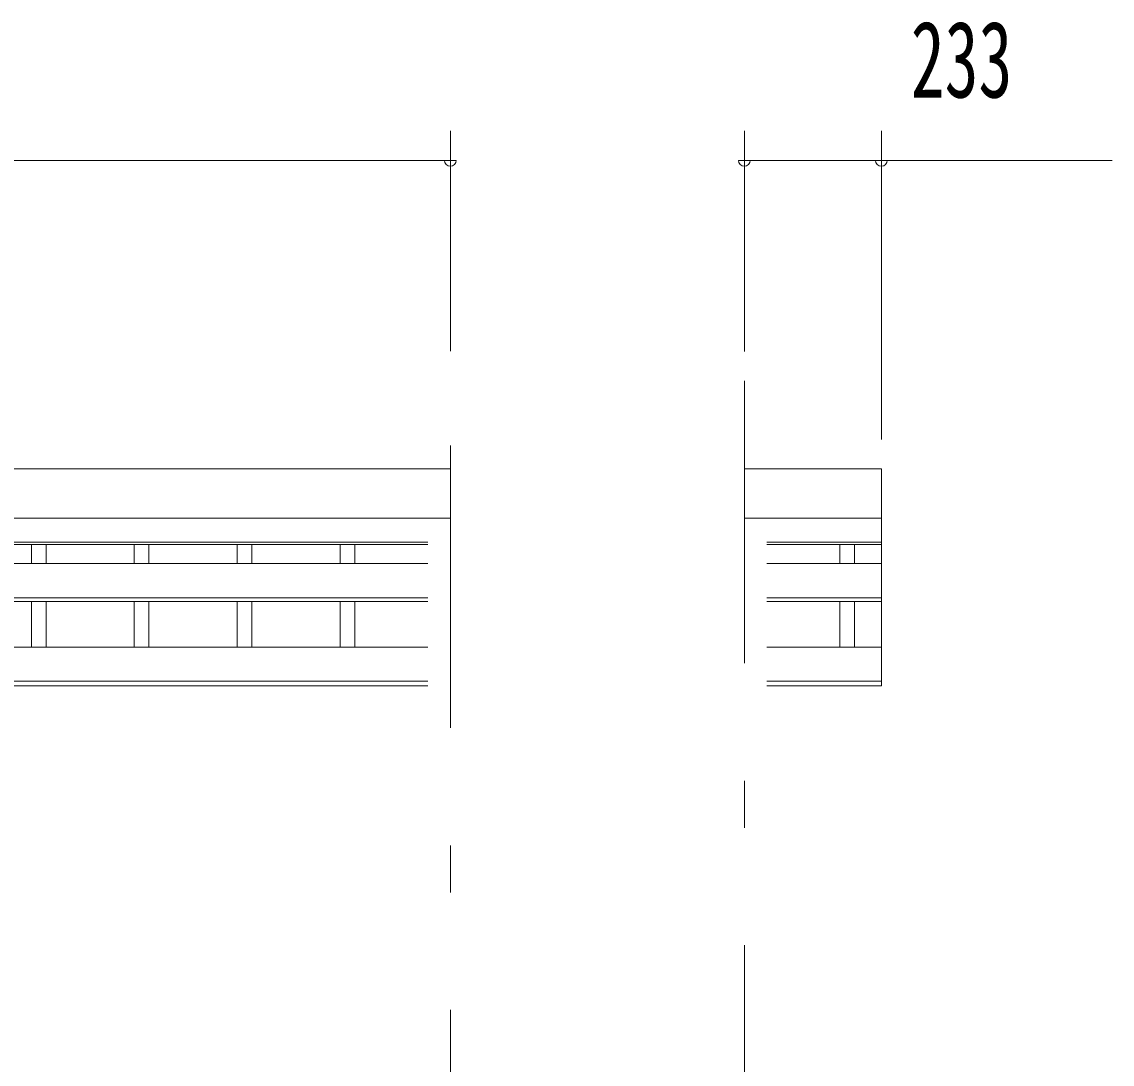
# Model space of a CAD drawing. Units: millimetres, scale not verified. Extents: x -23352 to 23352, y -10500 to 10500.
# Drawn here: x -10019 to -8165, y 2992 to 4765 of the extents above; entities that cross this region are included whole.
import ezdxf
from ezdxf.enums import TextEntityAlignment as Align

# ---------------------------------------------------------------- set-up
doc = ezdxf.new("R2010")
doc.units = ezdxf.units.MM
doc.header["$LTSCALE"] = 40
doc.linetypes.add('USER3', pattern=[24, 12, -5, 2, -5])
for name, color, linetype, lineweight in [('0-2_1-0BOLD', 7, 'Continuous', 18), ('0-3_1-2CENTER', 3, 'USER3', 18), ('0-4_1-4THIN', 4, 'Continuous', 18), ('0-5_1-5DIM', 3, 'Continuous', 18)]:
    doc.layers.add(name, color=color, linetype=linetype, lineweight=lineweight)
doc.styles.add('ＭＳ ゴシック', font='')
doc.styles.get('ＭＳ ゴシック').set_extended_font_data('MS Gothic')

msp = doc.modelspace()

# ---------------------------------------------------------------- linework, layer by layer
at = {"layer": '0-2_1-0BOLD'}
for p, q in [((-12090.69, 4004.86), (-9290.69, 4004.86)), ((-8790.69, 4004.86), (-8557.69, 4004.86)), ((-9290.69, 3921.21), (-12090.69, 3921.21)), ((-8557.69, 3921.21), (-8790.69, 3921.21)), ((-12052.54, 3880.02), (-9328.84, 3880.02)), ((-9328.84, 3876.47), (-12052.54, 3876.47)), ((-8752.54, 3880.02), (-8557.69, 3880.02)), ((-8557.69, 3876.47), (-8752.54, 3876.47)), ((-12052.54, 3844.26), (-9328.84, 3844.26)), ((-8752.54, 3844.26), (-8557.69, 3844.26)), ((-12052.54, 3785.43), (-9328.84, 3785.43)), ((-8557.69, 3785.43), (-8752.54, 3785.43)), ((-9328.84, 3779.53), (-12052.54, 3779.53)), ((-8752.54, 3779.53), (-8557.69, 3779.53)), ((-9328.84, 3701.81), (-12052.54, 3701.81)), ((-8557.69, 3701.81), (-8752.54, 3701.81)), ((-12052.54, 3644.17), (-9328.84, 3644.17)), ((-9328.84, 3635.83), (-12052.54, 3635.83)), ((-8752.54, 3644.17), (-8557.69, 3644.17))]:
    msp.add_line(p, q, dxfattribs=at)
msp.add_lwpolyline([(-8557.69, 4004.86), (-8557.69, 3635.83), (-8752.54, 3635.83)], dxfattribs=at)
at = {"layer": '0-3_1-2CENTER'}
for p, q in [((-9290.69, 1644.67), (-9290.69, 4154.87)), ((-8790.69, 4154.67), (-8790.69, 1644.67))]:
    msp.add_line(p, q, dxfattribs=at)
at = {"layer": '0-4_1-4THIN'}
for p, q in [((-10003.19, 3844.26), (-10003.19, 3876.47)), ((-9978.2, 3876.47), (-9978.2, 3844.26)), ((-9828.19, 3876.47), (-9828.19, 3844.26)), ((-9803.2, 3844.26), (-9803.2, 3876.47)), ((-9653.19, 3844.26), (-9653.19, 3876.47)), ((-9628.2, 3876.47), (-9628.2, 3844.26)), ((-9478.19, 3876.47), (-9478.19, 3844.26)), ((-9453.2, 3844.26), (-9453.2, 3876.47)), ((-8628.19, 3876.47), (-8628.19, 3844.26)), ((-8603.19, 3844.26), (-8603.19, 3876.47)), ((-10003.19, 3701.81), (-10003.19, 3779.53)), ((-9978.2, 3779.53), (-9978.2, 3701.81)), ((-9828.19, 3779.53), (-9828.19, 3701.81)), ((-9803.2, 3701.81), (-9803.2, 3779.53)), ((-9653.19, 3701.81), (-9653.19, 3779.53)), ((-9628.2, 3779.53), (-9628.2, 3701.81)), ((-9478.19, 3779.53), (-9478.19, 3701.81)), ((-9453.2, 3701.81), (-9453.2, 3779.53)), ((-8628.19, 3779.53), (-8628.19, 3701.81)), ((-8603.19, 3701.81), (-8603.19, 3779.53))]:
    msp.add_line(p, q, dxfattribs=at)
at = {"layer": '0-5_1-5DIM'}
for p, q in [((-9290.69, 4579.67), (-9290.69, 4204.87)), ((-8790.69, 4579.67), (-8790.69, 4204.67)), ((-8557.69, 4579.67), (-8557.69, 4054.86)), ((-12090.69, 4529.67), (-9290.69, 4529.67)), ((-9280.69, 4529.67), (-9300.69, 4529.67)), ((-8780.69, 4529.67), (-8800.69, 4529.67)), ((-8790.69, 4529.67), (-8557.69, 4529.67)), ((-8547.69, 4529.67), (-8567.69, 4529.67)), ((-8557.69, 4529.67), (-8165.19, 4529.67))]:
    msp.add_line(p, q, dxfattribs=at)
for centre in [(-9290.69, 4529.67), (-8790.69, 4529.67), (-8557.69, 4529.67)]:
    msp.add_arc(centre, 10, 180, 0, dxfattribs=at)

# ---------------------------------------------------------------- texts
at = {"layer": '0-5_1-5DIM', "color": 7, "style": 'ＭＳ ゴシック', "width": 0.65}
msp.add_text('233', height=130.2, dxfattribs=at).set_placement((-8507.69, 4597.44), align=Align.BOTTOM_LEFT)

doc.saveas('drawing.dxf')
